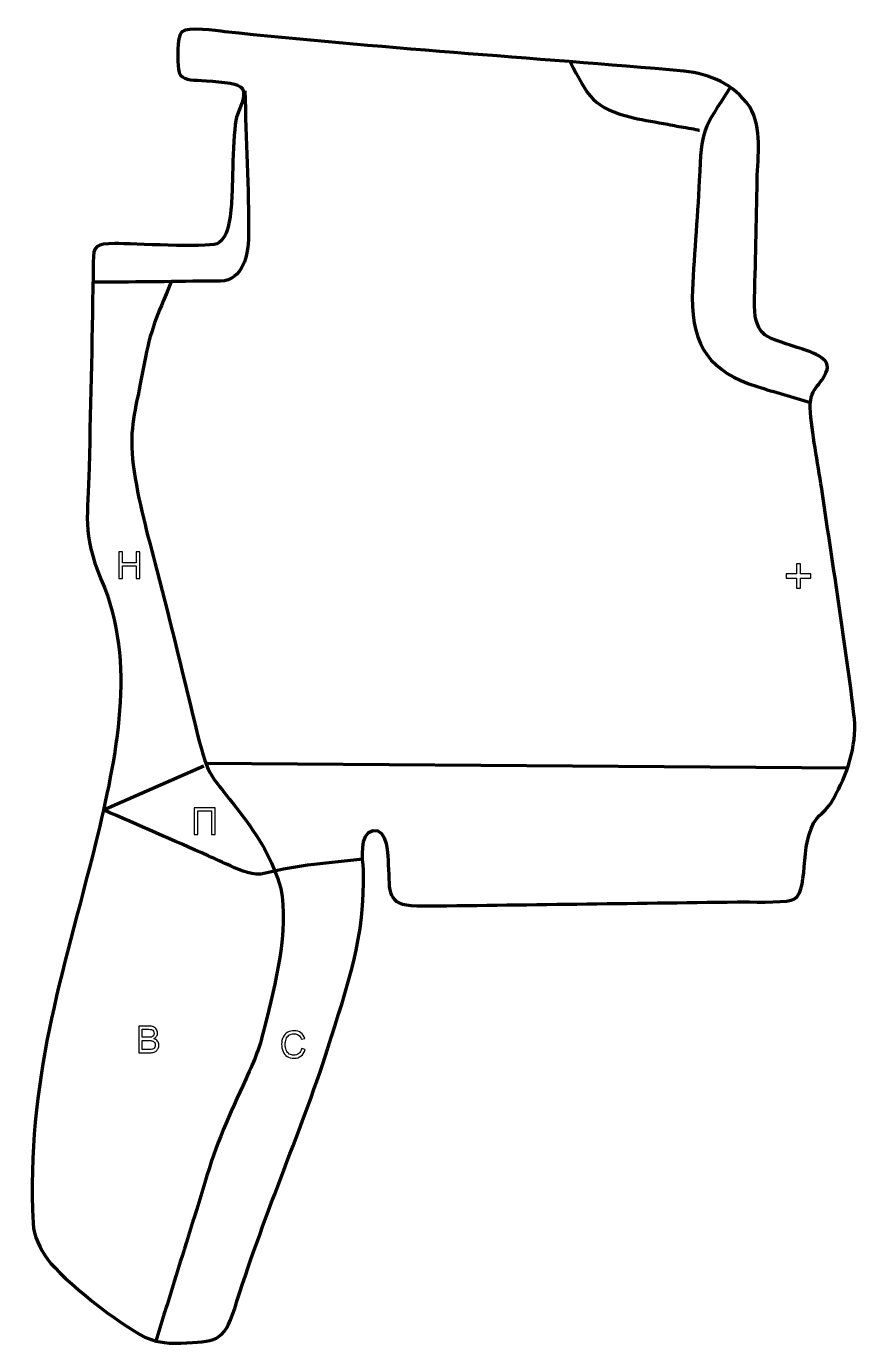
# Model space of a CAD drawing. Header units: millimetres. Extents: x 1014 to 1580, y -28 to 871.
import ezdxf

# ---------------------------------------------------------------- set-up
doc = ezdxf.new("R2010")
doc.units = ezdxf.units.MM
doc.header["$MEASUREMENT"] = 0
doc.layers.add('layer 2', color=7, linetype='Continuous')
doc.layers.add('layer 3', color=7, linetype='Continuous')

msp = doc.modelspace()

# ---------------------------------------------------------------- linework, layer by layer
at = {"layer": 'layer 2', "color": 142, "lineweight": 158}
for points, knots in [([(1384.6726, 846.5219), (1396.8412, 823.0917), (1400.1099, 814.7602), (1427.8028, 808.2863), (1427.8028, 808.2863), (1435.5349, 806.4787), (1443.5316, 805.3293), (1451.3442, 803.8076), (1451.3442, 803.8076), (1455.4015, 802.982), (1459.4027, 802.2575), (1463.4925, 801.612), (1463.4925, 801.612), (1465.2123, 801.4798), (1472.8852, 799.76), (1472.8852, 799.76)], [0, 0, 0, 0, 0.2, 0.2, 0.2, 0.2, 0.4, 0.4, 0.4, 0.4, 0.6, 0.6, 0.6, 0.6, 1, 1, 1, 1]), ([(1493.9474, 829.0359), (1474.881, 799.2357), (1474.2606, 801.6375), (1472.7692, 765.5391), (1472.7692, 765.5391), (1471.5581, 738.9201), (1468.7754, 712.1116), (1467.9381, 685.5811), (1467.9381, 685.5811), (1467.9869, 652.1767), (1480.2884, 634.9502), (1512.1729, 624.868), (1512.1729, 624.868), (1524.194, 621.0668), (1536.4187, 617.7418), (1548.5041, 614.1186)], [0, 0, 0, 0, 0.2, 0.2, 0.2, 0.2, 0.4, 0.4, 0.4, 0.4, 0.6, 0.6, 0.6, 0.6, 1, 1, 1, 1]), ([(1162.9263, 826.6151), (1163.768, 793.8284), (1165.7754, 760.0681), (1165.4745, 727.3864), (1165.4745, 727.3864), (1165.3585, 714.7965), (1161.8202, 697.4757), (1146.2842, 696.7961), (1146.2842, 696.7961), (1143.291, 696.6651), (1140.1636, 696.8392), (1137.1523, 696.8705), (1137.1523, 696.8705), (1111.2316, 696.4011), (1085.306, 696.2256), (1059.382, 696.0392)], [0, 0, 0, 0, 0.2, 0.2, 0.2, 0.2, 0.4, 0.4, 0.4, 0.4, 0.6, 0.6, 0.6, 0.6, 1, 1, 1, 1]), ([(1112.8202, 696.3408), (1104.9288, 677.388), (1099.1827, 665.5157), (1095.1519, 644.9204), (1095.1519, 644.9204), (1093.9675, 638.8689), (1092.8919, 632.8003), (1091.696, 626.7487), (1091.696, 626.7487), (1087.3358, 605.3184), (1084.0409, 593.8368), (1086.9072, 571.5708), (1086.9072, 571.5708), (1090.0526, 547.1369), (1096.7728, 523.339), (1103.0069, 499.5604), (1103.0069, 499.5604), (1112.7321, 462.2628), (1121.6913, 424.7845), (1130.7601, 387.3228), (1130.7601, 387.3228), (1138.0528, 357.1903), (1140.5516, 359.3571), (1158.6145, 335.7523), (1158.6145, 335.7523), (1158.6145, 335.7523), (1160.0265, 333.907), (1160.0265, 333.907), (1160.0265, 333.907), (1172.192, 317.9103), (1182.065, 302.1419), (1187.4172, 282.5818), (1187.4172, 282.5818), (1193.1415, 254.006), (1183.5879, 216.8737), (1176.6437, 188.7282), (1176.6437, 188.7282), (1172.971, 173.8423), (1170.2338, 166.8356), (1163.6019, 152.4694), (1163.6019, 152.4694), (1152.3879, 128.1769), (1143.25, 107.8356), (1135.5655, 81.8637), (1135.5655, 81.8637), (1128.473, 57.7503), (1120.7562, 33.8182), (1113.35, 9.7993), (1113.35, 9.7993), (1109.6547, -2.212), (1105.9593, -14.2233), (1102.2639, -26.2346)], [0, 0, 0, 0, 0.07142857, 0.07142857, 0.07142857, 0.07142857, 0.14285714, 0.14285714, 0.14285714, 0.14285714, 0.21428571, 0.21428571, 0.21428571, 0.21428571, 0.28571429, 0.28571429, 0.28571429, 0.28571429, 0.35714286, 0.35714286, 0.35714286, 0.35714286, 0.42857143, 0.42857143, 0.42857143, 0.42857143, 0.5, 0.5, 0.5, 0.5, 0.57142857, 0.57142857, 0.57142857, 0.57142857, 0.64285714, 0.64285714, 0.64285714, 0.64285714, 0.71428571, 0.71428571, 0.71428571, 0.71428571, 0.78571429, 0.78571429, 0.78571429, 0.78571429, 0.85714286, 0.85714286, 0.85714286, 0.85714286, 1, 1, 1, 1]), ([(1243.2498, 302.5331), (1220.9349, 299.8578), (1198.6885, 298.6808), (1176.934, 292.8669), (1176.934, 292.8669), (1168.6087, 290.642), (1160.7677, 294.6068), (1153.0642, 297.9664), (1153.0642, 297.9664), (1148.0121, 300.1696), (1143.0182, 302.5273), (1137.9824, 304.775), (1137.9824, 304.775), (1114.1692, 315.23), (1090.3609, 325.6964), (1066.5535, 336.1646), (1066.5535, 336.1646), (1066.5535, 336.1646), (1135.044, 366.1733), (1135.044, 366.1733)], [0, 0, 0, 0, 0.16666667, 0.16666667, 0.16666667, 0.16666667, 0.33333333, 0.33333333, 0.33333333, 0.33333333, 0.5, 0.5, 0.5, 0.5, 0.66666667, 0.66666667, 0.66666667, 0.66666667, 1, 1, 1, 1])]:
    msp.add_open_spline(points, degree=3, knots=knots, dxfattribs=at)
at = {"layer": 'layer 2', "color": 142}
for points, knots in [([(1077.1326, 494.0019), (1077.1326, 494.0019), (1077.1326, 512.1883), (1077.1326, 512.1883), (1077.1326, 512.1883), (1077.1326, 512.1883), (1079.5456, 512.1883), (1079.5456, 512.1883), (1079.5456, 512.1883), (1079.5456, 512.1883), (1079.5456, 504.6953), (1079.5456, 504.6953), (1079.5456, 504.6953), (1079.5456, 504.6953), (1088.9436, 504.6953), (1088.9436, 504.6953), (1088.9436, 504.6953), (1088.9436, 504.6953), (1088.9436, 512.1883), (1088.9436, 512.1883), (1088.9436, 512.1883), (1088.9436, 512.1883), (1091.3566, 512.1883), (1091.3566, 512.1883), (1091.3566, 512.1883), (1091.3566, 512.1883), (1091.3566, 494.0019), (1091.3566, 494.0019), (1091.3566, 494.0019), (1091.3566, 494.0019), (1088.9436, 494.0019), (1088.9436, 494.0019), (1088.9436, 494.0019), (1088.9436, 494.0019), (1088.9436, 502.5617), (1088.9436, 502.5617), (1088.9436, 502.5617), (1088.9436, 502.5617), (1079.5456, 502.5617), (1079.5456, 502.5617), (1079.5456, 502.5617), (1079.5456, 502.5617), (1079.5456, 494.0019), (1079.5456, 494.0019), (1079.5456, 494.0019), (1079.5456, 494.0019), (1077.1326, 494.0019), (1077.1326, 494.0019)], [0, 0, 0, 0, 0.07692308, 0.07692308, 0.07692308, 0.07692308, 0.15384615, 0.15384615, 0.15384615, 0.15384615, 0.23076923, 0.23076923, 0.23076923, 0.23076923, 0.30769231, 0.30769231, 0.30769231, 0.30769231, 0.38461538, 0.38461538, 0.38461538, 0.38461538, 0.46153846, 0.46153846, 0.46153846, 0.46153846, 0.53846154, 0.53846154, 0.53846154, 0.53846154, 0.61538462, 0.61538462, 0.61538462, 0.61538462, 0.69230769, 0.69230769, 0.69230769, 0.69230769, 0.76923077, 0.76923077, 0.76923077, 0.76923077, 0.84615385, 0.84615385, 0.84615385, 0.84615385, 1, 1, 1, 1]), ([(1538.9251, 487.342), (1538.9251, 487.342), (1538.9251, 494.2565), (1538.9251, 494.2565), (1538.9251, 494.2565), (1538.9251, 494.2565), (1532.046, 494.2565), (1532.046, 494.2565), (1532.046, 494.2565), (1532.046, 494.2565), (1532.046, 497.1493), (1532.046, 497.1493), (1532.046, 497.1493), (1532.046, 497.1493), (1538.9251, 497.1493), (1538.9251, 497.1493), (1538.9251, 497.1493), (1538.9251, 497.1493), (1538.9251, 504.0284), (1538.9251, 504.0284), (1538.9251, 504.0284), (1538.9251, 504.0284), (1541.8532, 504.0284), (1541.8532, 504.0284), (1541.8532, 504.0284), (1541.8532, 504.0284), (1541.8532, 497.1493), (1541.8532, 497.1493), (1541.8532, 497.1493), (1541.8532, 497.1493), (1548.7324, 497.1493), (1548.7324, 497.1493), (1548.7324, 497.1493), (1548.7324, 497.1493), (1548.7324, 494.2565), (1548.7324, 494.2565), (1548.7324, 494.2565), (1548.7324, 494.2565), (1541.8532, 494.2565), (1541.8532, 494.2565), (1541.8532, 494.2565), (1541.8532, 494.2565), (1541.8532, 487.342), (1541.8532, 487.342), (1541.8532, 487.342), (1541.8532, 487.342), (1538.9251, 487.342), (1538.9251, 487.342)], [0, 0, 0, 0, 0.07692308, 0.07692308, 0.07692308, 0.07692308, 0.15384615, 0.15384615, 0.15384615, 0.15384615, 0.23076923, 0.23076923, 0.23076923, 0.23076923, 0.30769231, 0.30769231, 0.30769231, 0.30769231, 0.38461538, 0.38461538, 0.38461538, 0.38461538, 0.46153846, 0.46153846, 0.46153846, 0.46153846, 0.53846154, 0.53846154, 0.53846154, 0.53846154, 0.61538462, 0.61538462, 0.61538462, 0.61538462, 0.69230769, 0.69230769, 0.69230769, 0.69230769, 0.76923077, 0.76923077, 0.76923077, 0.76923077, 0.84615385, 0.84615385, 0.84615385, 0.84615385, 1, 1, 1, 1]), ([(1128.4374, 337.5622), (1128.4374, 337.5622), (1142.7122, 337.5622), (1142.7122, 337.5622), (1142.7122, 337.5622), (1142.7122, 337.5622), (1142.7122, 319.3758), (1142.7122, 319.3758), (1142.7122, 319.3758), (1142.7122, 319.3758), (1140.2992, 319.3758), (1140.2992, 319.3758), (1140.2992, 319.3758), (1140.2992, 319.3758), (1140.2992, 335.4286), (1140.2992, 335.4286), (1140.2992, 335.4286), (1140.2992, 335.4286), (1130.8504, 335.4286), (1130.8504, 335.4286), (1130.8504, 335.4286), (1130.8504, 335.4286), (1130.8504, 319.3758), (1130.8504, 319.3758), (1130.8504, 319.3758), (1130.8504, 319.3758), (1128.4374, 319.3758), (1128.4374, 319.3758), (1128.4374, 319.3758), (1128.4374, 319.3758), (1128.4374, 337.5622), (1128.4374, 337.5622)], [0, 0, 0, 0, 0.11111111, 0.11111111, 0.11111111, 0.11111111, 0.22222222, 0.22222222, 0.22222222, 0.22222222, 0.33333333, 0.33333333, 0.33333333, 0.33333333, 0.44444444, 0.44444444, 0.44444444, 0.44444444, 0.55555556, 0.55555556, 0.55555556, 0.55555556, 0.66666667, 0.66666667, 0.66666667, 0.66666667, 0.77777778, 0.77777778, 0.77777778, 0.77777778, 1, 1, 1, 1]), ([(1090.6031, 170.4159), (1090.6031, 170.4159), (1090.6031, 188.6023), (1090.6031, 188.6023), (1090.6031, 188.6023), (1090.6031, 188.6023), (1097.4272, 188.6023), (1097.4272, 188.6023), (1097.4272, 188.6023), (1098.8158, 188.6023), (1099.9291, 188.4203), (1100.7716, 188.052), (1100.7716, 188.052), (1101.6098, 187.6837), (1102.2659, 187.1164), (1102.7401, 186.3502), (1102.7401, 186.3502), (1103.2184, 185.5882), (1103.4555, 184.7881), (1103.4555, 183.9499), (1103.4555, 183.9499), (1103.4555, 183.1752), (1103.2438, 182.4428), (1102.8247, 181.757), (1102.8247, 181.757), (1102.4056, 181.0712), (1101.7706, 180.5166), (1100.9197, 180.0933), (1100.9197, 180.0933), (1102.0204, 179.7716), (1102.8671, 179.2212), (1103.4555, 178.4423), (1103.4555, 178.4423), (1104.0482, 177.6676), (1104.3445, 176.749), (1104.3445, 175.6906), (1104.3445, 175.6906), (1104.3445, 174.8355), (1104.1625, 174.0439), (1103.8026, 173.3115), (1103.8026, 173.3115), (1103.4428, 172.5791), (1102.9983, 172.0161), (1102.4691, 171.6182), (1102.4691, 171.6182), (1101.94, 171.2245), (1101.2753, 170.9239), (1100.4795, 170.7207), (1100.4795, 170.7207), (1099.6794, 170.5175), (1098.7015, 170.4159), (1097.5415, 170.4159), (1097.5415, 170.4159), (1097.5415, 170.4159), (1090.6031, 170.4159), (1090.6031, 170.4159)], [0, 0, 0, 0, 0.06666667, 0.06666667, 0.06666667, 0.06666667, 0.13333333, 0.13333333, 0.13333333, 0.13333333, 0.2, 0.2, 0.2, 0.2, 0.26666667, 0.26666667, 0.26666667, 0.26666667, 0.33333333, 0.33333333, 0.33333333, 0.33333333, 0.4, 0.4, 0.4, 0.4, 0.46666667, 0.46666667, 0.46666667, 0.46666667, 0.53333333, 0.53333333, 0.53333333, 0.53333333, 0.6, 0.6, 0.6, 0.6, 0.66666667, 0.66666667, 0.66666667, 0.66666667, 0.73333333, 0.73333333, 0.73333333, 0.73333333, 0.8, 0.8, 0.8, 0.8, 0.86666667, 0.86666667, 0.86666667, 0.86666667, 1, 1, 1, 1]), ([(1093.0161, 180.9569), (1093.0161, 180.9569), (1096.9489, 180.9569), (1096.9489, 180.9569), (1096.9489, 180.9569), (1098.0157, 180.9569), (1098.7819, 181.0289), (1099.2433, 181.1686), (1099.2433, 181.1686), (1099.8572, 181.3506), (1100.3186, 181.6554), (1100.6276, 182.0787), (1100.6276, 182.0787), (1100.9367, 182.5021), (1101.0933, 183.0312), (1101.0933, 183.6705), (1101.0933, 183.6705), (1101.0933, 184.2758), (1100.9494, 184.8092), (1100.6573, 185.2664), (1100.6573, 185.2664), (1100.3694, 185.7279), (1099.9545, 186.0454), (1099.4169, 186.2147), (1099.4169, 186.2147), (1098.8793, 186.384), (1097.9564, 186.4687), (1096.6525, 186.4687), (1096.6525, 186.4687), (1096.6525, 186.4687), (1093.0161, 186.4687), (1093.0161, 186.4687), (1093.0161, 186.4687), (1093.0161, 186.4687), (1093.0161, 180.9569), (1093.0161, 180.9569)], [0, 0, 0, 0, 0.1, 0.1, 0.1, 0.1, 0.2, 0.2, 0.2, 0.2, 0.3, 0.3, 0.3, 0.3, 0.4, 0.4, 0.4, 0.4, 0.5, 0.5, 0.5, 0.5, 0.6, 0.6, 0.6, 0.6, 0.7, 0.7, 0.7, 0.7, 0.8, 0.8, 0.8, 0.8, 1, 1, 1, 1]), ([(1201.6463, 173.3543), (1201.6463, 173.3543), (1204.0593, 172.7447), (1204.0593, 172.7447), (1204.0593, 172.7447), (1203.5555, 170.7678), (1202.6496, 169.2649), (1201.3415, 168.2278), (1201.3415, 168.2278), (1200.0334, 167.1906), (1198.4332, 166.6699), (1196.5409, 166.6699), (1196.5409, 166.6699), (1194.5851, 166.6699), (1192.9934, 167.0678), (1191.7657, 167.8679), (1191.7657, 167.8679), (1190.538, 168.6638), (1189.6067, 169.8195), (1188.9675, 171.3308), (1188.9675, 171.3308), (1188.3282, 172.8463), (1188.0065, 174.4677), (1188.0065, 176.2034), (1188.0065, 176.2034), (1188.0065, 178.0957), (1188.3663, 179.7467), (1189.0902, 181.1564), (1189.0902, 181.1564), (1189.8141, 182.5661), (1190.8428, 183.6371), (1192.1763, 184.3695), (1192.1763, 184.3695), (1193.5098, 185.1018), (1194.9788, 185.4659), (1196.579, 185.4659), (1196.579, 185.4659), (1198.3993, 185.4659), (1199.9276, 185.0045), (1201.1637, 184.0774), (1201.1637, 184.0774), (1202.4041, 183.1503), (1203.2677, 181.8506), (1203.7545, 180.1742), (1203.7545, 180.1742), (1203.7545, 180.1742), (1201.3923, 179.6154), (1201.3923, 179.6154), (1201.3923, 179.6154), (1200.9732, 180.9362), (1200.3594, 181.9014), (1199.5593, 182.5026), (1199.5593, 182.5026), (1198.7592, 183.1079), (1197.7516, 183.4085), (1196.5367, 183.4085), (1196.5367, 183.4085), (1195.1439, 183.4085), (1193.9755, 183.0741), (1193.0399, 182.4052), (1193.0399, 182.4052), (1192.1044, 181.7363), (1191.444, 180.8346), (1191.0672, 179.7086), (1191.0672, 179.7086), (1190.6862, 178.5783), (1190.4957, 177.4141), (1190.4957, 176.2161), (1190.4957, 176.2161), (1190.4957, 174.6709), (1190.7201, 173.3205), (1191.1688, 172.169), (1191.1688, 172.169), (1191.6175, 171.0133), (1192.316, 170.1539), (1193.2643, 169.5824), (1193.2643, 169.5824), (1194.2126, 169.0109), (1195.237, 168.7273), (1196.3419, 168.7273), (1196.3419, 168.7273), (1197.6881, 168.7273), (1198.8227, 169.1168), (1199.754, 169.8915), (1199.754, 169.8915), (1200.6853, 170.6704), (1201.3161, 171.8219), (1201.6463, 173.3543)], [0, 0, 0, 0, 0.04347826, 0.04347826, 0.04347826, 0.04347826, 0.08695652, 0.08695652, 0.08695652, 0.08695652, 0.13043478, 0.13043478, 0.13043478, 0.13043478, 0.17391304, 0.17391304, 0.17391304, 0.17391304, 0.2173913, 0.2173913, 0.2173913, 0.2173913, 0.26086957, 0.26086957, 0.26086957, 0.26086957, 0.30434783, 0.30434783, 0.30434783, 0.30434783, 0.34782609, 0.34782609, 0.34782609, 0.34782609, 0.39130435, 0.39130435, 0.39130435, 0.39130435, 0.43478261, 0.43478261, 0.43478261, 0.43478261, 0.47826087, 0.47826087, 0.47826087, 0.47826087, 0.52173913, 0.52173913, 0.52173913, 0.52173913, 0.56521739, 0.56521739, 0.56521739, 0.56521739, 0.60869565, 0.60869565, 0.60869565, 0.60869565, 0.65217391, 0.65217391, 0.65217391, 0.65217391, 0.69565217, 0.69565217, 0.69565217, 0.69565217, 0.73913043, 0.73913043, 0.73913043, 0.73913043, 0.7826087, 0.7826087, 0.7826087, 0.7826087, 0.82608696, 0.82608696, 0.82608696, 0.82608696, 0.86956522, 0.86956522, 0.86956522, 0.86956522, 0.91304348, 0.91304348, 0.91304348, 0.91304348, 1, 1, 1, 1]), ([(1093.0161, 172.5495), (1093.0161, 172.5495), (1097.5458, 172.5495), (1097.5458, 172.5495), (1097.5458, 172.5495), (1098.3247, 172.5495), (1098.8708, 172.5791), (1099.1883, 172.6384), (1099.1883, 172.6384), (1099.7386, 172.7358), (1100.2043, 172.9009), (1100.5768, 173.1337), (1100.5768, 173.1337), (1100.9494, 173.3665), (1101.2542, 173.7052), (1101.4955, 174.1497), (1101.4955, 174.1497), (1101.7368, 174.5942), (1101.8553, 175.1064), (1101.8553, 175.6864), (1101.8553, 175.6864), (1101.8553, 176.368), (1101.6817, 176.9564), (1101.3304, 177.4602), (1101.3304, 177.4602), (1100.9832, 177.9639), (1100.5006, 178.3153), (1099.8826, 178.5185), (1099.8826, 178.5185), (1099.2687, 178.7217), (1098.3797, 178.8233), (1097.224, 178.8233), (1097.224, 178.8233), (1097.224, 178.8233), (1093.0161, 178.8233), (1093.0161, 178.8233), (1093.0161, 178.8233), (1093.0161, 178.8233), (1093.0161, 172.5495), (1093.0161, 172.5495)], [0, 0, 0, 0, 0.09090909, 0.09090909, 0.09090909, 0.09090909, 0.18181818, 0.18181818, 0.18181818, 0.18181818, 0.27272727, 0.27272727, 0.27272727, 0.27272727, 0.36363636, 0.36363636, 0.36363636, 0.36363636, 0.45454545, 0.45454545, 0.45454545, 0.45454545, 0.54545455, 0.54545455, 0.54545455, 0.54545455, 0.63636364, 0.63636364, 0.63636364, 0.63636364, 0.72727273, 0.72727273, 0.72727273, 0.72727273, 0.81818182, 0.81818182, 0.81818182, 0.81818182, 1, 1, 1, 1])]:
    msp.add_open_spline(points, degree=3, knots=knots, dxfattribs=at)
at = {"layer": 'layer 2', "color": 142, "lineweight": 158}
msp.add_open_spline([(1573.7424, 364.5968), (1573.7424, 364.5968), (1136.3356, 367.8271), (1136.3356, 367.8271)], degree=3, dxfattribs=at)
at = {"layer": 'layer 3', "color": 242, "lineweight": 158}
msp.add_open_spline([(1059.5279, 709.5862), (1059.6221, 721.6232), (1061.5814, 722.1091), (1074.2466, 722.4948), (1074.2466, 722.4948), (1086.8931, 722.4873), (1135.8079, 719.3944), (1143.9731, 722.3493), (1143.9731, 722.3493), (1152.9733, 726.699), (1153.397, 744.2497), (1153.9954, 753.1285), (1153.9954, 753.1285), (1154.6294, 763.8326), (1154.75, 803.4682), (1157.8395, 810.3919), (1157.8395, 810.3919), (1163.0258, 822.1211), (1163.9992, 827.9039), (1158.0507, 830.5956), (1158.0507, 830.5956), (1153.9443, 832.4537), (1136.5278, 833.5456), (1130.7783, 833.8415), (1130.7783, 833.8415), (1123.8759, 834.1968), (1118.5802, 834.7055), (1117.7632, 841.3475), (1117.7632, 841.3475), (1117.1322, 846.4782), (1116.2598, 863.4499), (1120.0287, 866.9568), (1120.0287, 866.9568), (1123.9727, 870.6265), (1143.7542, 867.5312), (1149.352, 866.9295), (1149.352, 866.9295), (1252.7956, 855.8114), (1358.3644, 849.2129), (1462.1987, 840.0944), (1462.1987, 840.0944), (1480.4798, 838.016), (1496.1117, 831.328), (1507.0313, 815.8598), (1507.0313, 815.8598), (1515.9977, 800.5178), (1512.5047, 782.9441), (1512.2272, 765.8422), (1512.2272, 765.8422), (1511.7564, 737.1819), (1511.1244, 708.6683), (1510.2801, 680.0161), (1510.2801, 680.0161), (1511.1098, 658.3316), (1519.5395, 658.4342), (1538.1478, 651.9587), (1538.1478, 651.9587), (1544.4702, 649.9107), (1562.5215, 645.633), (1559.8877, 636.2328), (1559.8877, 636.2328), (1555.9115, 624.4933), (1547.1153, 625.1518), (1548.4804, 607.1446), (1548.4804, 607.1446), (1550.0797, 589.1353), (1554.1005, 569.9332), (1556.7267, 551.7921), (1556.7267, 551.7921), (1564.0926, 500.9304), (1572.5116, 449.2459), (1578.5665, 398.3024), (1578.5665, 398.3024), (1580.0214, 379.2505), (1573.5224, 360.0511), (1564.1973, 343.6271), (1564.1973, 343.6271), (1559.433, 335.6321), (1558.4896, 336.1386), (1552.9308, 330.3172), (1552.9308, 330.3172), (1539.6564, 313.5163), (1549.0141, 277.8618), (1535.497, 274.4476), (1535.497, 274.4476), (1528.4129, 272.6583), (1507.1494, 273.4043), (1498.5834, 273.3607), (1498.5834, 273.3607), (1425.7824, 272.4283), (1352.953, 271.2663), (1280.1533, 270.5497), (1280.1533, 270.5497), (1258.6961, 271.5541), (1261.9141, 279.7186), (1260.7379, 298.5199), (1260.7379, 298.5199), (1260.3588, 304.5791), (1260.4197, 323.9499), (1250.3741, 321.9911), (1250.3741, 321.9911), (1240.6543, 320.0959), (1243.3733, 302.4477), (1243.7692, 295.3214), (1243.7692, 295.3214), (1245.2434, 249.2101), (1232.8796, 216.5234), (1219.6111, 173.4843), (1219.6111, 173.4843), (1200.033, 113.5185), (1174.631, 56.5115), (1156.0384, -4.0991), (1156.0384, -4.0991), (1148.5514, -27.6735), (1142.3862, -26.1355), (1119.3243, -27.7767), (1119.3243, -27.7767), (1108.0282, -28.0114), (1100.9862, -26.5033), (1094.8255, -23.5424), (1094.8255, -23.5424), (1078.3003, -15.6005), (1038.422, 15.7855), (1028.5796, 29.5066), (1028.5796, 29.5066), (1023.2361, 36.9558), (1018.9862, 45.1096), (1018.5667, 54.1586), (1018.5667, 54.1586), (1014.0078, 152.4796), (1038.2601, 221.2271), (1061.402, 314.0465), (1061.402, 314.0465), (1075.1723, 371.9143), (1089.6204, 436.0829), (1065.0699, 493.1405), (1065.0699, 493.1405), (1051.4899, 525.9514), (1056.2229, 536.0135), (1056.837, 569.784), (1056.837, 569.784), (1057.6845, 616.3881), (1059.1206, 662.9737), (1059.5279, 709.5862)], degree=3, knots=[0, 0, 0, 0, 0.02702703, 0.02702703, 0.02702703, 0.02702703, 0.05405405, 0.05405405, 0.05405405, 0.05405405, 0.08108108, 0.08108108, 0.08108108, 0.08108108, 0.10810811, 0.10810811, 0.10810811, 0.10810811, 0.13513514, 0.13513514, 0.13513514, 0.13513514, 0.16216216, 0.16216216, 0.16216216, 0.16216216, 0.18918919, 0.18918919, 0.18918919, 0.18918919, 0.21621622, 0.21621622, 0.21621622, 0.21621622, 0.24324324, 0.24324324, 0.24324324, 0.24324324, 0.27027027, 0.27027027, 0.27027027, 0.27027027, 0.2972973, 0.2972973, 0.2972973, 0.2972973, 0.32432432, 0.32432432, 0.32432432, 0.32432432, 0.35135135, 0.35135135, 0.35135135, 0.35135135, 0.37837838, 0.37837838, 0.37837838, 0.37837838, 0.40540541, 0.40540541, 0.40540541, 0.40540541, 0.43243243, 0.43243243, 0.43243243, 0.43243243, 0.45945946, 0.45945946, 0.45945946, 0.45945946, 0.48648649, 0.48648649, 0.48648649, 0.48648649, 0.51351351, 0.51351351, 0.51351351, 0.51351351, 0.54054054, 0.54054054, 0.54054054, 0.54054054, 0.56756757, 0.56756757, 0.56756757, 0.56756757, 0.59459459, 0.59459459, 0.59459459, 0.59459459, 0.62162162, 0.62162162, 0.62162162, 0.62162162, 0.64864865, 0.64864865, 0.64864865, 0.64864865, 0.67567568, 0.67567568, 0.67567568, 0.67567568, 0.7027027, 0.7027027, 0.7027027, 0.7027027, 0.72972973, 0.72972973, 0.72972973, 0.72972973, 0.75675676, 0.75675676, 0.75675676, 0.75675676, 0.78378378, 0.78378378, 0.78378378, 0.78378378, 0.81081081, 0.81081081, 0.81081081, 0.81081081, 0.83783784, 0.83783784, 0.83783784, 0.83783784, 0.86486486, 0.86486486, 0.86486486, 0.86486486, 0.89189189, 0.89189189, 0.89189189, 0.89189189, 0.91891892, 0.91891892, 0.91891892, 0.91891892, 0.94594595, 0.94594595, 0.94594595, 0.94594595, 1, 1, 1, 1], dxfattribs=at)

doc.saveas('drawing.dxf')
